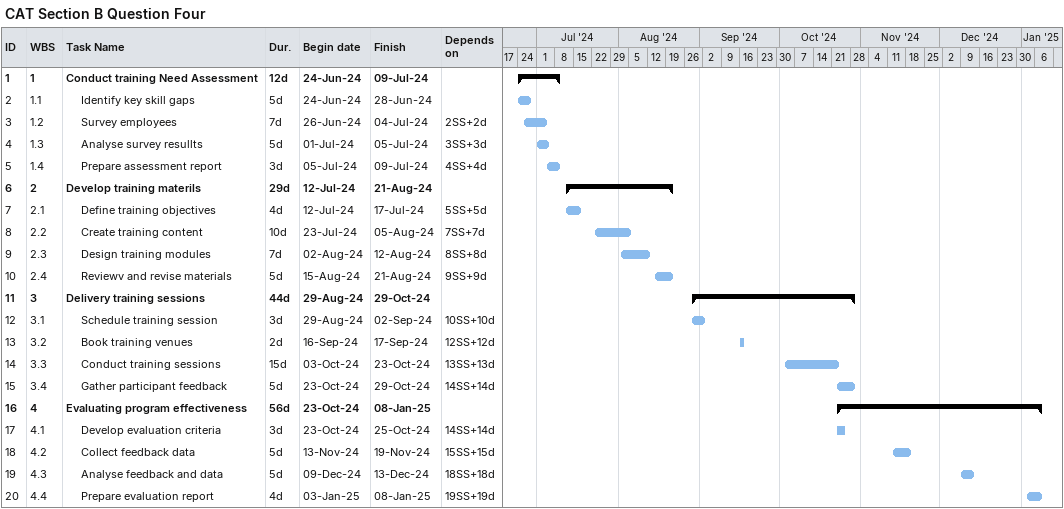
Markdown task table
CAT Section B Question Four

| ID | WBS | Task | Duration | Start | Finish | Predecessors |
|---|---|---|---|---|---|---|
| 1 | 1 | **Conduct training Need Assessment** | 12d | 2024-06-24 | 2024-07-09 |  |
| 2 | 1.1 | Identify key skill gaps | 5d | 2024-06-24 | 2024-06-28 |  |
| 3 | 1.2 | Survey employees | 7d | 2024-06-26 | 2024-07-04 | 2SS+2d |
| 4 | 1.3 | Analyse survey resullts | 5d | 2024-07-01 | 2024-07-05 | 3SS+3d |
| 5 | 1.4 | Prepare assessment report | 3d | 2024-07-05 | 2024-07-09 | 4SS+4d |
| 6 | 2 | **Develop training materils** | 29d | 2024-07-12 | 2024-08-21 |  |
| 7 | 2.1 | Define training objectives | 4d | 2024-07-12 | 2024-07-17 | 5SS+5d |
| 8 | 2.2 | Create training content | 10d | 2024-07-23 | 2024-08-05 | 7SS+7d |
| 9 | 2.3 | Design training modules | 7d | 2024-08-02 | 2024-08-12 | 8SS+8d |
| 10 | 2.4 | Reviewv and revise materials | 5d | 2024-08-15 | 2024-08-21 | 9SS+9d |
| 11 | 3 | **Delivery training sessions** | 44d | 2024-08-29 | 2024-10-29 |  |
| 12 | 3.1 | Schedule training session | 3d | 2024-08-29 | 2024-09-02 | 10SS+10d |
| 13 | 3.2 | Book training venues | 2d | 2024-09-16 | 2024-09-17 | 12SS+12d |
| 14 | 3.3 | Conduct training sessions | 15d | 2024-10-03 | 2024-10-23 | 13SS+13d |
| 15 | 3.4 | Gather participant feedback | 5d | 2024-10-23 | 2024-10-29 | 14SS+14d |
| 16 | 4 | **Evaluating program effectiveness** | 56d | 2024-10-23 | 2025-01-08 |  |
| 17 | 4.1 | Develop evaluation criteria | 3d | 2024-10-23 | 2024-10-25 | 14SS+14d |
| 18 | 4.2 | Collect feedback data | 5d | 2024-11-13 | 2024-11-19 | 15SS+15d |
| 19 | 4.3 | Analyse feedback and data | 5d | 2024-12-09 | 2024-12-13 | 18SS+18d |
| 20 | 4.4 | Prepare evaluation report | 4d | 2025-01-03 | 2025-01-08 | 19SS+19d |
